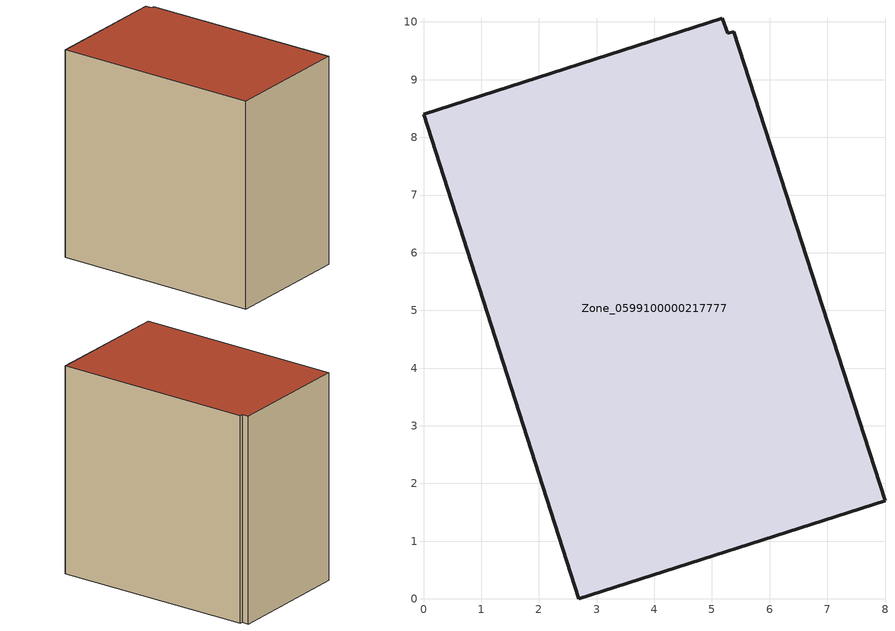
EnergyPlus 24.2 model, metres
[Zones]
Zone_0599100000217777
 floor ground (C_G): 2.69,0 0,8.4 5.18,10.07 5.27,9.8 5.38,9.83 8,1.7 z2.86
 wall outside (C_F): 2.69,0 8,1.7 5.38,9.83 5.27,9.8 5.18,10.07 0,8.4 2.69,0 z2.86:11.8
 roof outside (C_R): 0,8.4 2.69,0 8,1.7 5.38,9.83 5.27,9.8 5.18,10.07 z11.8
[BUILDING]
Pand.0599100000217777: North Axis=0; Terrain=City; Loads Convergence Tolerance Value=0.04; Temperature Convergence Tolerance Value=0.4; Solar Distribution=FullExterior; Maximum Number of Warmup Days=25; Minimum Number of Warmup Days=1
[Site:Location]
Rotterdam.The.Hague.AP_ZH_NLD Design_Conditions: Latitude=51.96; Longitude=4.45; Time Zone=1; Elevation=-4.5
[SITE:GROUNDTEMPERATURE:BUILDINGSURFACE]
18, 18, 18, 18, 18, 18, 18, 18, 18, 18, 18, 18
[MATERIAL] Thermal Absorptance=0.9; Solar Absorptance=0.7; Visible Absorptance=0.7
Name | Roughness | Thickness | Conductivity | Density | Specific Heat
G.TC.1975-1991 | MediumSmooth | 0.15 | 0.288461 | 540 | 1210
F.TC.1975-1991 | Rough | 0.3 | 0.230769 | 1920 | 840
R.TC.1975-1991 | MediumRough | 0.2 | 0.153846 | 1500 | 1000
[CONSTRUCTION]
C_G: G.TC.1975-1991
C_F: F.TC.1975-1991
C_R: R.TC.1975-1991
[ZONE]
Zone_0599100000217777: Type=1; Multiplier=1; Ceiling Height=Autocalculate; Volume=Autocalculate; Floor Area=autocalculate; Part of Total Floor Area=Yes
[ZONEINFILTRATION:DESIGNFLOWRATE]
Infil_Zone_0599100000217777: Zone or ZoneList or Space or SpaceList=Zone_0599100000217777; Schedule=AlwaysOn; Design Flow Rate Calculation Method=Flow/Area; Flow Rate per Floor Area=0.003; Constant Term Coefficient=1; Temperature Term Coefficient=0; Velocity Term Coefficient=0; Velocity Squared Term Coefficient=0
[HVACTEMPLATE:ZONE:IDEALLOADSAIRSYSTEM]
Zone_0599100000217777: Maximum Heating Supply Air Temperature=50; Minimum Cooling Supply Air Temperature=13; Maximum Heating Supply Air Humidity Ratio=0.0156; Minimum Cooling Supply Air Humidity Ratio=0.0077; Heating Limit=NoLimit; Cooling Limit=NoLimit; Dehumidification Control Type=ConstantSensibleHeatRatio; Cooling Sensible Heat Ratio=0.7; Dehumidification Setpoint=60; Humidification Control Type=None; Humidification Setpoint=30; Outdoor Air Method=None; Outdoor Air Flow Rate per Person=0.00944; Outdoor Air Flow Rate per Zone Floor Area=0; Outdoor Air Flow Rate per Zone=0; Demand Controlled Ventilation Type=None; Outdoor Air Economizer Type=NoEconomizer; Heat Recovery Type=None; Sensible Heat Recovery Effectiveness=0.7; Latent Heat Recovery Effectiveness=0.65
[ZONECONTROL:THERMOSTAT]
ThermostatControl_Zone_0599100000217777: Zone or ZoneList=Zone_0599100000217777; Control Type Schedule=DualSetpointControlType; Control 1=Thermostat_Zone_0599100000217777; Temperature Difference Between Cutout And Setpoint=0
[THERMOSTATSETPOINT:DUALSETPOINT]
Thermostat_Zone_0599100000217777: Heating Setpoint Temperature Schedule=HeatingSetpoint_Zone_0599100000217777; Cooling Setpoint Temperature Schedule=CoolingSetpoint_Zone_0599100000217777
[SCHEDULE:COMPACT]
HeatingSetpoint_Zone_0599100000217777: Through: 12/31, For: AllDays, Until: 24:00, 21
CoolingSetpoint_Zone_0599100000217777: Through: 12/31, For: AllDays, Until: 24:00, 24
DualSetpointControlType: Through: 12/31, For: AllDays, Until: 24:00, 4
AlwaysOn: Through: 12/31, For: AllDays, Until: 24:00, 1
